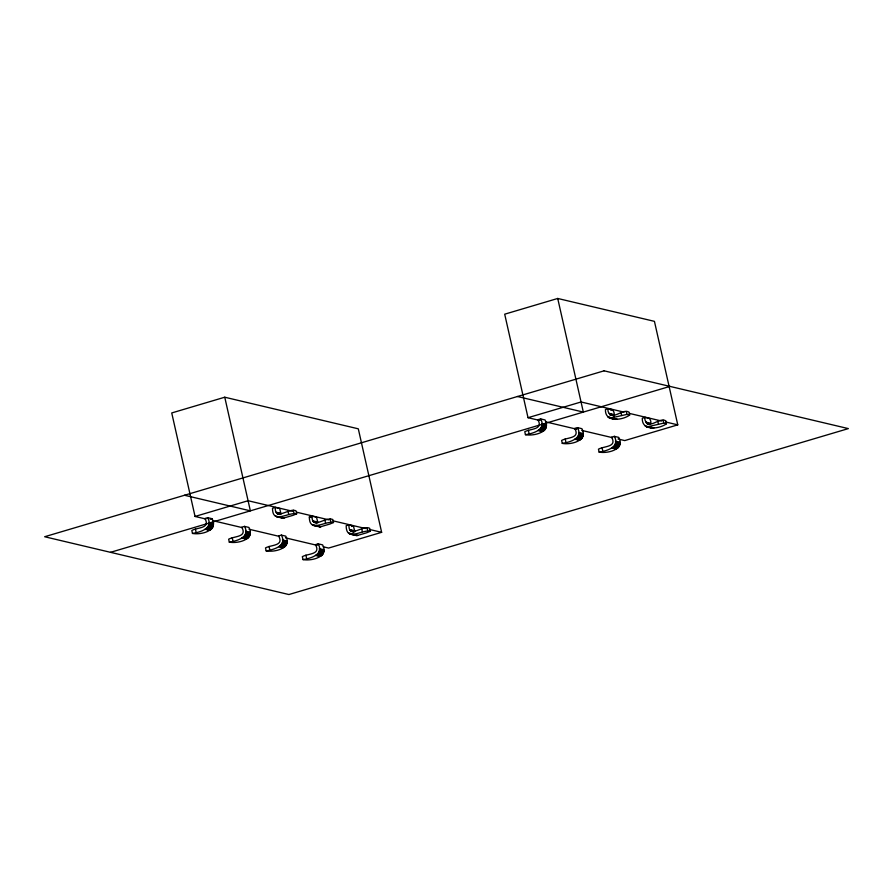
<?xml version="1.0" encoding="UTF-8"?>
<svg xmlns="http://www.w3.org/2000/svg" width="893" height="893" viewBox="0 0 893 893"><rect width="100%" height="100%" fill="white"/><g stroke="black" fill="none" stroke-linecap="round" stroke-linejoin="round"><path stroke-width="1.34" d="M192.475 533.434C200.3 532.239 213.65 528.366 207.678 517.672L204.91 518.487C210.703 528.678 197.565 527.227 191.816 530.487L192.475 533.434C200.925 535.074 218.662 530.933 212.099 518.721L207.678 517.672M229.311 542.151C237.136 540.957 250.487 537.084 244.515 526.39L241.757 527.205C247.551 537.396 234.401 535.945 228.653 539.205L229.311 542.151C237.772 543.792 255.498 539.651 248.935 527.439L244.515 526.39M266.159 550.869C273.984 549.675 287.334 545.802 281.362 535.108L278.594 535.923C284.387 546.114 271.249 544.663 265.5 547.922L266.159 550.869C274.609 552.51 292.346 548.369 285.782 536.157L281.362 535.108M303.006 559.587C310.82 558.393 324.181 554.52 318.198 543.826L315.441 544.641C321.234 554.832 308.085 553.381 302.336 556.64L303.006 559.587C311.456 561.228 329.182 557.087 322.619 544.875L318.198 543.826M525.441 434.679C533.266 433.485 546.616 429.611 540.645 418.917L537.876 419.732C543.67 429.924 530.531 428.473 524.783 431.732L525.441 434.679C533.891 436.32 551.628 432.179 545.065 419.967L540.645 418.917M562.289 443.386C570.102 442.202 583.464 438.329 577.481 427.635L574.724 428.45C580.517 438.642 567.368 437.19 561.619 440.45L562.289 443.386C570.739 445.038 588.465 440.896 581.901 428.685L577.481 427.635M599.125 452.104C606.95 450.92 620.3 447.047 614.328 436.353L611.56 437.168C617.353 447.36 604.215 445.908 598.466 449.168L599.125 452.104C607.575 453.756 625.312 449.614 618.749 437.391L614.328 436.353M296.677 513.788C288.216 511.89 272.465 524.783 272.499 508.273L275.256 507.447C274.743 521.903 289.031 507.313 296.007 510.852L296.677 513.788L293.116 515.306L283.505 518.107L276.986 516.667M333.513 522.505C325.063 520.608 309.313 533.501 309.335 516.991L312.103 516.165C311.579 530.621 325.867 516.031 332.855 519.57L333.513 522.505L329.952 524.024L320.353 526.825L316.111 525.307M609.584 414.207C614.909 418.65 622.767 408.648 628.973 412.086L629.643 415.033C622.879 420.246 604.728 422.802 605.465 409.507L608.222 408.693L612.643 409.742C618.525 418.929 605.99 415.167 608.222 408.693M370.361 531.223C361.899 529.326 346.149 542.218 346.183 525.709L348.94 524.883C348.426 539.339 362.714 524.749 369.691 528.288L370.361 531.223L366.8 532.741L357.189 535.543L353.438 534.494M646.264 422.59C650.774 428.104 659.804 417.131 665.821 420.804L666.479 423.751C659.726 428.964 641.576 431.52 642.301 418.225L645.07 417.411L649.49 418.46C654.893 427.379 643.06 423.472 645.07 417.411M323.21 546.784L328.613 548.056L381.635 532.328L358.305 428.819L224.757 397.218L171.735 412.946L195.054 516.455L205.848 519.012M618.023 438.988L624.732 440.584L677.765 424.856L654.435 321.346L557.723 298.463L504.701 314.191L528.02 417.701L538.769 420.235M195.054 516.455L248.087 500.727L292.603 511.265M528.02 417.701L581.053 401.973L624.028 412.142M210.257 519.268L212.099 518.721M110.509 552.321L669.94 386.401M610.801 410.289L612.643 409.742M610.064 418.181L626.942 414.397L629.643 415.033M646.912 426.899L663.778 423.115L666.479 423.751M351.518 526.479L353.36 525.932L354.934 531.748L350.514 530.71M629.409 413.414L661.646 421.038M665.676 421.987L677.765 424.856M609.305 413.515L613.725 414.564M646.152 422.233L650.573 423.282M609.417 413.872L613.837 414.921M646.42 422.925L649.736 423.717M609.796 414.508L614.217 415.558M646.632 423.226L649.948 424.019M610.042 414.776L614.462 415.814M646.889 423.494L650.204 424.275M610.332 414.988L613.647 415.77M647.168 423.706L650.037 424.499M607.809 416.785L610.019 417.31M612.71 418.158L617.13 419.197M649.557 426.876L653.977 427.914M608.3 417.254L611.616 418.036M645.148 425.972L648.463 426.754M608.847 417.645L616.471 419.342M645.695 426.363L653.319 428.06M609.439 417.957L615.802 419.397M646.286 426.675L652.649 428.115M517.471 396.503L583.33 412.086L557.723 298.463M537.876 419.732L540.086 420.257M574.724 428.45L576.934 428.975M545.489 421.831L576.376 429.142M581.756 430.415L612.643 437.715M541.727 423.74L546.148 424.789M578.575 432.458L582.995 433.507M615.411 441.175L619.831 442.225M541.839 424.443L546.259 425.492M578.686 433.161L583.107 434.21M615.523 441.879L619.943 442.928M541.872 425.157L546.293 426.207M578.709 433.875L583.129 434.924M615.556 442.593L619.976 443.642M541.805 425.872L546.226 426.921M578.653 434.59L583.073 435.639M615.489 443.308L619.909 444.357M541.66 426.586L546.081 427.624M578.497 435.304L582.917 436.342M615.344 444.022L619.764 445.06M541.426 427.267L545.846 428.316M578.273 435.985L582.694 437.034M615.11 444.703L619.53 445.741M541.113 427.914L545.534 428.964M577.961 436.632L582.381 437.682M614.797 445.35L619.217 446.4M540.734 428.517L545.154 429.555M577.57 437.235L581.99 438.273M614.417 445.953L618.838 446.991M540.276 429.064L544.697 430.102M577.112 437.782L581.544 438.82M613.96 446.5L618.38 447.538M539.763 429.533L544.183 430.582M576.599 438.251L581.019 439.3M613.446 446.969L617.867 448.018M539.193 429.946L543.614 430.984M576.041 438.664L580.461 439.702M612.877 447.382L617.297 448.42M538.591 430.27L543.011 431.319M575.427 438.988L579.847 440.037M612.274 447.706L616.695 448.755M537.954 430.504L542.375 431.553M574.791 439.222L579.211 440.271M611.638 447.94L616.058 448.989M296.655 512.214L329.026 519.882M333.078 520.842L365.449 528.5M369.501 529.46L381.635 532.328M275.256 507.447L279.676 508.497L281.038 514.011L276.618 512.973M312.103 516.165L316.524 517.214L317.875 522.729L313.454 521.691M348.94 524.883L353.36 525.932M309.335 516.991L311.545 517.516M276.339 512.269L280.759 513.319M313.186 520.987L317.607 522.037M350.023 529.705L354.443 530.755M276.45 512.638L280.871 513.676M313.298 521.356L317.718 522.394M350.134 530.074L354.554 531.112M350.302 530.409L354.722 531.447M276.83 513.274L280.145 514.055M313.666 521.992L316.982 522.773M277.076 513.531L280.391 514.312M313.923 522.249L316.133 522.773M350.759 530.967L354.075 531.748M277.366 513.743L279.576 514.268M351.049 531.179L353.26 531.703M277.678 513.91L280.235 514.535M351.362 531.346L353.572 531.86M348.527 532.976L351.842 533.757M279.743 516.913L284.164 517.962M316.591 525.631L321.011 526.68M353.427 534.349L357.847 535.398M275.334 516.009L283.505 518.107M312.182 524.727L320.353 526.825M349.018 533.445L351.228 533.969M352.768 534.494L357.189 535.543M312.717 525.117L317.149 526.167M349.565 533.835L353.985 534.885M276.473 516.712L282.835 518.163M313.309 525.43L319.683 526.881M350.156 534.148L356.519 535.599M184.505 495.258L250.364 510.841L224.757 397.218M315.441 544.641L317.651 545.165M212.59 520.608L242.271 527.629M249.013 529.225L278.694 536.246M285.436 537.843L316.468 545.188M208.761 522.494L213.181 523.544M245.608 531.212L250.029 532.261M282.445 539.93L286.865 540.979M319.292 548.648L323.712 549.697M208.873 523.198L213.293 524.247M245.72 531.915L250.14 532.965M282.556 540.633L286.977 541.683M319.404 549.351L323.824 550.401M208.895 523.912L213.327 524.961M245.742 532.63L250.163 533.679M282.59 541.348L287.01 542.397M319.426 550.066L323.846 551.115M208.839 524.637L213.26 525.676M245.687 533.355L250.107 534.394M282.523 542.073L286.943 543.111M319.37 550.791L323.791 551.829M208.694 525.341L213.114 526.39M245.53 534.059L249.951 535.108M282.378 542.777L286.798 543.826M319.214 551.494L323.634 552.544M208.46 526.022L212.88 527.071M245.307 534.74L249.727 535.789M282.143 543.457L286.564 544.507M318.991 552.175L323.411 553.225M208.147 526.669L212.567 527.718M244.995 535.387L249.415 536.436M281.831 544.105L286.251 545.154M318.678 552.823L323.099 553.872M207.768 527.272L212.188 528.321M244.604 535.99L249.024 537.039M281.451 544.708L285.872 545.757M318.288 553.426L322.708 554.475M207.31 527.819L211.73 528.868M244.146 536.537L248.567 537.586M280.994 545.255L285.414 546.293M317.83 553.973L322.261 555.011M206.796 528.299L211.217 529.337M243.633 537.017L248.053 538.055M280.48 545.735L284.9 546.773M317.316 554.453L321.737 555.491M206.227 528.701L210.648 529.75M243.075 537.419L247.495 538.468M279.911 546.136L284.331 547.186M316.758 554.854L321.179 555.904M205.624 529.024L210.045 530.074M242.461 537.742L246.881 538.792M279.308 546.46L283.728 547.509M316.144 555.178L320.565 556.227M204.988 529.259L209.408 530.308M241.824 537.977L246.245 539.026M278.672 546.695L283.092 547.744M315.508 555.413L319.928 556.462M651.332 427.948L650.115 427.412M614.484 419.23L612.721 418.304M663.119 420.168L663.778 423.115M657.84 421.273L658.498 424.22M626.272 411.45L626.942 414.397M620.992 412.555L621.662 415.502M602.027 447.65L602.686 450.597M565.18 438.932L565.838 441.879M528.343 430.214L529.002 433.161M366.99 527.64L367.659 530.587M361.71 528.756L362.379 531.692M330.153 518.922L330.812 521.869M324.873 520.039L325.532 522.974M305.897 555.133L306.556 558.069M293.306 510.204L293.976 513.151M288.026 511.321L288.696 514.256M269.061 546.416L269.719 549.351M232.213 537.698L232.872 540.633M195.377 528.98L196.036 531.915M604.092 370.818L44.65 536.738L288.908 594.537L848.35 428.607L604.092 370.818"/></g></svg>
